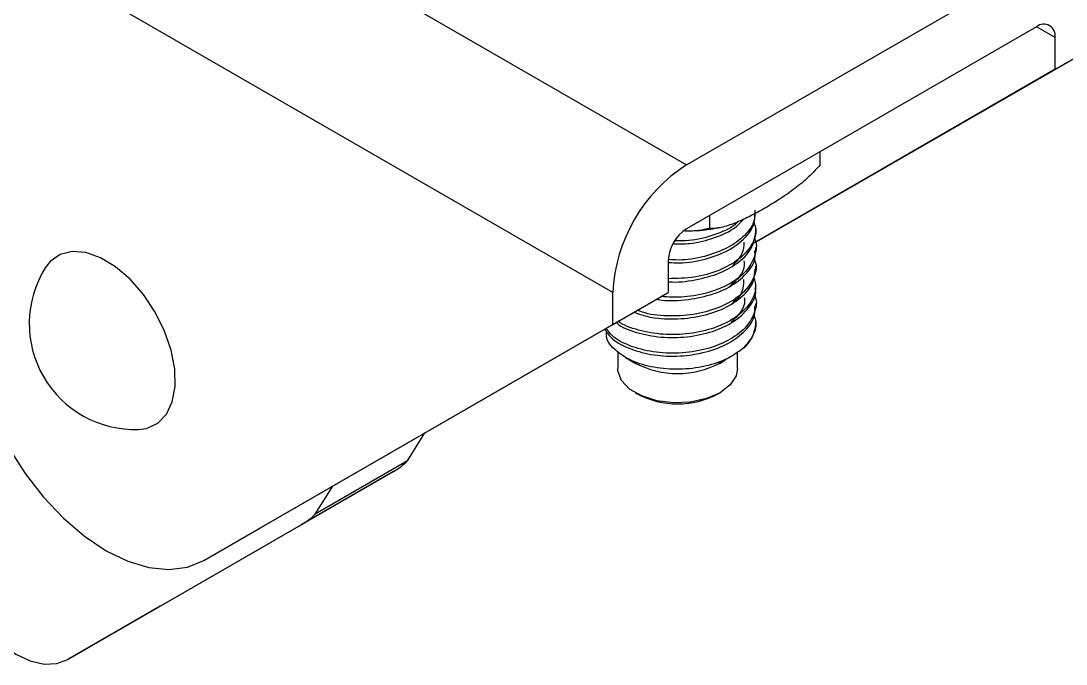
# Model space of a CAD drawing. Extents: x -976302 to -776254, y 5665 to 231437.
# Drawn here: x -787297.5 to -786893.8, y 89038.4 to 89287 of the extents above; entities that cross this region are included whole.
import ezdxf

# ---------------------------------------------------------------- set-up
doc = ezdxf.new("R2010")
doc.units = 0
doc.header["$LTSCALE"] = 1000
doc.header["$MEASUREMENT"] = 0
doc.layers.add('暖通', color=7, linetype='Continuous')

msp = doc.modelspace()

# ---------------------------------------------------------------- linework, layer by layer
at = {"layer": '暖通', "color": 7}
for p, q in [((-787289.44, 89375.09), (-787040.37, 89231.31)), ((-787289.44, 89375.09), (-787040.37, 89231.31)), ((-787068.83, 89182.01), (-787317.9, 89325.79)), ((-787068.83, 89182.01), (-787317.9, 89325.79)), ((-787040.37, 89231.31), (-786905.16, 89309.36)), ((-787040.37, 89231.31), (-786905.16, 89309.36)), ((-786905.16, 89284.71), (-787040.37, 89206.66)), ((-786905.16, 89284.71), (-787040.37, 89206.66)), ((-786898.04, 89280.6), (-786905.16, 89284.71)), ((-786898.04, 89280.6), (-786905.16, 89284.71)), ((-787014.16, 89201.22), (-786876.69, 89280.6)), ((-787014.16, 89201.22), (-786876.69, 89280.6)), ((-786898.04, 89268.27), (-786876.69, 89280.6)), ((-786898.04, 89268.27), (-786898.04, 89280.6)), ((-786898.04, 89268.27), (-786876.69, 89280.6)), ((-786898.04, 89268.27), (-786898.04, 89280.6)), ((-786898.04, 89268.27), (-787014.16, 89201.22)), ((-786898.04, 89268.27), (-787014.16, 89201.22)), ((-786988.84, 89231.36), (-786988.84, 89236.4)), ((-786988.84, 89231.36), (-786988.84, 89236.4)), ((-787031.4, 89206.79), (-787031.4, 89211.83)), ((-787031.4, 89206.79), (-787031.4, 89211.83)), ((-787013.65, 89205.43), (-787013.65, 89206.57)), ((-787013.65, 89205.43), (-787013.65, 89206.57)), ((-787013.65, 89198.24), (-787013.65, 89199.38)), ((-787013.65, 89198.24), (-787013.65, 89199.38)), ((-787047.48, 89194.33), (-787047.48, 89182)), ((-787047.48, 89194.33), (-787047.48, 89182)), ((-787013.65, 89191.05), (-787013.65, 89192.19)), ((-787013.65, 89191.05), (-787013.65, 89192.19)), ((-787013.65, 89183.86), (-787013.65, 89185)), ((-787013.65, 89183.86), (-787013.65, 89185)), ((-787205.44, 89090.79), (-787047.48, 89182)), ((-787205.44, 89090.79), (-787047.48, 89182)), ((-787068.83, 89169.68), (-787068.83, 89182.01)), ((-787068.83, 89169.68), (-787068.83, 89182.01)), ((-787068.83, 89169.68), (-787047.48, 89182)), ((-787068.83, 89169.68), (-787047.48, 89182)), ((-787013.65, 89176.67), (-787013.65, 89177.81)), ((-787013.65, 89176.67), (-787013.65, 89177.81)), ((-787226.79, 89078.46), (-787068.83, 89169.68)), ((-787226.79, 89078.46), (-787068.83, 89169.68)), ((-787013.65, 89169.95), (-787013.65, 89170.62)), ((-787013.65, 89169.95), (-787013.65, 89170.62)), ((-787066.99, 89159.16), (-787066.99, 89152.69)), ((-787066.99, 89159.16), (-787066.99, 89152.69)), ((-787063.94, 89156.9), (-787060.21, 89154.75)), ((-787063.94, 89156.9), (-787060.21, 89154.75)), ((-787028.03, 89154.6), (-787025.53, 89156.12)), ((-787028.03, 89154.6), (-787025.53, 89156.12)), ((-787028.03, 89154.6), (-787025.6, 89155.83)), ((-787028.03, 89154.6), (-787025.6, 89155.83)), ((-787027.47, 89154.75), (-787025.6, 89155.83)), ((-787027.47, 89154.75), (-787025.6, 89155.83)), ((-787025.42, 89155.94), (-787022.71, 89157.5)), ((-787025.42, 89155.94), (-787022.71, 89157.5)), ((-787020.69, 89152.69), (-787020.69, 89159.03)), ((-787020.69, 89152.69), (-787020.69, 89159.03)), ((-787060.21, 89143.25), (-787059.5, 89142.84)), ((-787060.21, 89143.25), (-787059.5, 89142.84)), ((-787028.18, 89142.84), (-787027.47, 89143.25)), ((-787028.18, 89142.84), (-787027.47, 89143.25)), ((-787148.22, 89116.93), (-787141.48, 89127.72)), ((-787148.22, 89116.93), (-787141.48, 89127.72)), ((-787148.22, 89116.93), (-787183.8, 89096.39)), ((-787148.22, 89116.93), (-787183.8, 89096.39)), ((-787243.76, 89060.71), (-787153.61, 89112.77)), ((-787243.76, 89060.71), (-787153.61, 89112.77)), ((-787153.61, 89112.77), (-787189.19, 89092.23)), ((-787153.61, 89112.77), (-787189.19, 89092.23)), ((-787183.8, 89096.39), (-787177.07, 89107.17)), ((-787183.8, 89096.39), (-787177.07, 89107.17)), ((-787279.34, 89040.17), (-787189.19, 89092.23)), ((-787279.34, 89040.17), (-787189.19, 89092.23)), ((-787226.79, 89078.46), (-787205.44, 89090.79)), ((-787226.79, 89078.46), (-787205.44, 89090.79)), ((-787243.76, 89060.71), (-787279.34, 89040.17)), ((-787243.76, 89060.71), (-787279.34, 89040.17))]:
    msp.add_line(p, q, dxfattribs=at)
at = {"layer": '暖通', "color": 7, "flags": 128}
for points in [[(-787245.66, 89174.39), (-787250.16, 89181.17), (-787255.33, 89187.11), (-787260.93, 89191.95), (-787266.7, 89195.46), (-787272.36, 89197.48), (-787277.66, 89197.91), (-787282.35, 89196.72), (-787286.2, 89193.99), (-787288.12, 89191.52)], [(-787245.66, 89174.39), (-787250.16, 89181.17), (-787255.33, 89187.11), (-787260.93, 89191.95), (-787266.7, 89195.46), (-787272.36, 89197.48), (-787277.66, 89197.91), (-787282.35, 89196.72), (-787286.2, 89193.99), (-787288.12, 89191.52)], [(-787317.9, 89174.64), (-787317.25, 89164.62), (-787315.29, 89154.09), (-787312.09, 89143.3), (-787307.71, 89132.53), (-787302.27, 89122.04), (-787295.9, 89112.08), (-787288.76, 89102.9), (-787281.02, 89094.73), (-787272.88, 89087.78), (-787264.53, 89082.2), (-787256.18, 89078.14), (-787248.04, 89075.69), (-787240.3, 89074.93), (-787233.16, 89075.86), (-787226.79, 89078.46)], [(-787317.9, 89174.64), (-787317.25, 89164.62), (-787315.29, 89154.09), (-787312.09, 89143.3), (-787307.71, 89132.53), (-787302.27, 89122.04), (-787295.9, 89112.08), (-787288.76, 89102.9), (-787281.02, 89094.73), (-787272.88, 89087.78), (-787264.53, 89082.2), (-787256.18, 89078.14), (-787248.04, 89075.69), (-787240.3, 89074.93), (-787233.16, 89075.86), (-787226.79, 89078.46)], [(-787252.06, 89129.05), (-787248.96, 89129.48), (-787244.67, 89131.45), (-787241.3, 89134.92), (-787239.02, 89139.73), (-787237.93, 89145.64), (-787238.09, 89152.39), (-787239.48, 89159.66), (-787242.05, 89167.11), (-787245.66, 89174.39)], [(-787252.06, 89129.05), (-787248.96, 89129.48), (-787244.67, 89131.45), (-787241.3, 89134.92), (-787239.02, 89139.73), (-787237.93, 89145.64), (-787238.09, 89152.39), (-787239.48, 89159.66), (-787242.05, 89167.11), (-787245.66, 89174.39)], [(-787020.69, 89152.69), (-787021.22, 89149.85), (-787023.53, 89146.29), (-787027.47, 89143.25), (-787032.75, 89140.97), (-787038.92, 89139.64), (-787045.49, 89139.37), (-787051.93, 89140.17), (-787057.71, 89142), (-787062.37, 89144.69), (-787065.53, 89148.02), (-787066.93, 89151.74), (-787066.99, 89152.69)], [(-787020.69, 89152.69), (-787021.22, 89149.85), (-787023.53, 89146.29), (-787027.47, 89143.25), (-787032.75, 89140.97), (-787038.92, 89139.64), (-787045.49, 89139.37), (-787051.93, 89140.17), (-787057.71, 89142), (-787062.37, 89144.69), (-787065.53, 89148.02), (-787066.93, 89151.74), (-787066.99, 89152.69)], [(-787319.6, 89063.41), (-787315.28, 89056.83), (-787310.36, 89050.95), (-787305.02, 89046), (-787299.47, 89042.16), (-787293.92, 89039.58), (-787288.58, 89038.37), (-787283.66, 89038.57), (-787279.34, 89040.17)], [(-787319.6, 89063.41), (-787315.28, 89056.83), (-787310.36, 89050.95), (-787305.02, 89046), (-787299.47, 89042.16), (-787293.92, 89039.58), (-787288.58, 89038.37), (-787283.66, 89038.57), (-787279.34, 89040.17)]]:
    msp.add_lwpolyline(points, dxfattribs=at)
at = {"layer": '暖通', "color": 7}
for centre, radius, start, end in [((-786902.38, 89281.31), 4.4, 350.786, 129.2033), ((-786902.38, 89281.31), 4.4, 350.786, 129.2033), ((-787007.03, 89179.19), 61.87, 122.6055, 177.3945), ((-787007.03, 89179.19), 61.87, 122.6055, 177.3945), ((-787032.03, 89193.63), 15.47, 122.6055, 177.3945), ((-787032.03, 89193.63), 15.47, 122.6055, 177.3945), ((-787253.41, 89169.92), 40.88, 148.101, 271.8936), ((-787253.41, 89169.92), 40.88, 148.101, 271.8936), ((-787026.65, 89170.62), 13.02, 308.2116, 357.0643), ((-787026.65, 89170.62), 13.02, 308.2116, 357.0643), ((-787043.84, 89185.57), 34.9, 242.0243, 297.9757), ((-787043.84, 89185.57), 34.9, 242.0243, 297.9757), ((-787043.84, 89172.31), 33.38, 242.0243, 297.9757), ((-787043.84, 89172.31), 33.38, 242.0243, 297.9757), ((-787166.49, 89135.01), 25.7, 300.0771, 315.2792), ((-787166.49, 89135.01), 25.7, 300.0771, 315.2792), ((-787202.07, 89114.47), 25.7, 300.0771, 315.2792), ((-787202.07, 89114.47), 25.7, 300.0771, 315.2792)]:
    msp.add_arc(centre, radius, start, end, dxfattribs=at)
for points, knots in [([(-786988.84, 89231.36), (-786990.45, 89229.38), (-786992.15, 89227.64), (-786994.79, 89225.23), (-786995.69, 89224.46), (-786997.48, 89223), (-786998.38, 89222.31), (-787001.08, 89220.31), (-787002.89, 89219.08), (-787006.5, 89216.76), (-787008.31, 89215.67), (-787010.12, 89214.62)], [0, 0, 0, 0, 0.25, 0.25, 0.375, 0.375, 0.5, 0.5, 0.75, 0.75, 1, 1, 1, 1]), ([(-786988.84, 89231.36), (-786990.45, 89229.38), (-786992.15, 89227.64), (-786994.79, 89225.23), (-786995.69, 89224.46), (-786997.48, 89223), (-786998.38, 89222.31), (-787001.08, 89220.31), (-787002.89, 89219.08), (-787006.5, 89216.76), (-787008.31, 89215.67), (-787010.12, 89214.62)], [0, 0, 0, 0, 0.25, 0.25, 0.375, 0.375, 0.5, 0.5, 0.75, 0.75, 1, 1, 1, 1]), ([(-787014.05, 89213.77), (-787014.02, 89212.47), (-787013.94, 89209.07), (-787017.64, 89203.9), (-787024.32, 89199), (-787033.31, 89195.72), (-787041.48, 89194.3), (-787046.12, 89194.66), (-787047.42, 89194.75)], [0, 0, 0, 0, 0.123608, 0.323248, 0.522879, 0.722492, 0.922164, 1, 1, 1, 1]), ([(-787014.05, 89213.77), (-787014.02, 89212.47), (-787013.94, 89209.07), (-787017.64, 89203.9), (-787024.32, 89199), (-787033.31, 89195.72), (-787041.48, 89194.3), (-787046.12, 89194.66), (-787047.42, 89194.75)], [0, 0, 0, 0, 0.123608, 0.323248, 0.522879, 0.722492, 0.922164, 1, 1, 1, 1]), ([(-787047.24, 89193.61), (-787045.88, 89193.51), (-787041.19, 89193.17), (-787032.99, 89194.71), (-787024.05, 89197.97), (-787017.47, 89202.97), (-787013.88, 89208.08), (-787014.02, 89211.4), (-787014.07, 89212.63)], [0, 0, 0, 0, 0.081318, 0.281655, 0.482047, 0.682381, 0.882747, 1, 1, 1, 1]), ([(-787047.24, 89193.61), (-787045.88, 89193.51), (-787041.19, 89193.17), (-787032.99, 89194.71), (-787024.05, 89197.97), (-787017.47, 89202.97), (-787013.88, 89208.08), (-787014.02, 89211.4), (-787014.07, 89212.63)], [0, 0, 0, 0, 0.081318, 0.281655, 0.482047, 0.682381, 0.882747, 1, 1, 1, 1]), ([(-787010.12, 89214.62), (-787011.93, 89213.57), (-787013.75, 89212.58), (-787017.38, 89210.72), (-787019.2, 89209.85), (-787022.81, 89208.36), (-787024.59, 89207.74), (-787028.08, 89206.89), (-787029.8, 89206.67), (-787031.41, 89206.79)], [0, 0, 0, 0, 0.25, 0.25, 0.5, 0.5, 0.75, 0.75, 1, 1, 1, 1]), ([(-787010.12, 89214.62), (-787011.93, 89213.57), (-787013.75, 89212.58), (-787017.38, 89210.72), (-787019.2, 89209.85), (-787022.81, 89208.36), (-787024.59, 89207.74), (-787028.08, 89206.89), (-787029.8, 89206.67), (-787031.41, 89206.79)], [0, 0, 0, 0, 0.25, 0.25, 0.5, 0.5, 0.75, 0.75, 1, 1, 1, 1]), ([(-787014.3, 89208.88), (-787014.03, 89208.09), (-787013.06, 89205.25), (-787014.99, 89200.18), (-787019.88, 89194.63), (-787027.68, 89190.3), (-787037.27, 89187.57), (-787044.08, 89187.41), (-787047.48, 89187.34)], [0, 0, 0, 0, 0.072232, 0.257917, 0.44365, 0.629332, 0.815038, 1, 1, 1, 1]), ([(-787014.3, 89208.88), (-787014.03, 89208.09), (-787013.06, 89205.25), (-787014.99, 89200.18), (-787019.88, 89194.63), (-787027.68, 89190.3), (-787037.27, 89187.57), (-787044.08, 89187.41), (-787047.48, 89187.34)], [0, 0, 0, 0, 0.072232, 0.257917, 0.44365, 0.629332, 0.815038, 1, 1, 1, 1]), ([(-787045.63, 89200.78), (-787043.46, 89200.77), (-787037.88, 89200.75), (-787029.35, 89203.03), (-787022.07, 89206.27), (-787019.45, 89209.13), (-787018.51, 89210.15)], [0, 0, 0, 0, 0.199966, 0.513483, 0.827026, 1, 1, 1, 1]), ([(-787045.63, 89200.78), (-787043.46, 89200.77), (-787037.88, 89200.75), (-787029.35, 89203.03), (-787022.07, 89206.27), (-787019.45, 89209.13), (-787018.51, 89210.15)], [0, 0, 0, 0, 0.199966, 0.513483, 0.827026, 1, 1, 1, 1]), ([(-787020.51, 89209.39), (-787020.91, 89208.99), (-787023.11, 89206.8), (-787029.72, 89204.07), (-787037.9, 89201.89), (-787043.14, 89201.92), (-787044.97, 89201.94)], [0, 0, 0, 0, 0.08179, 0.443296, 0.804893, 1, 1, 1, 1]), ([(-787020.51, 89209.39), (-787020.91, 89208.99), (-787023.11, 89206.8), (-787029.72, 89204.07), (-787037.9, 89201.89), (-787043.14, 89201.92), (-787044.97, 89201.94)], [0, 0, 0, 0, 0.08179, 0.443296, 0.804893, 1, 1, 1, 1]), ([(-787047.48, 89186.22), (-787047.38, 89186.21), (-787044.03, 89185.77), (-787036.87, 89186.74), (-787027.38, 89189.24), (-787019.73, 89193.65), (-787014.61, 89199.26), (-787013.99, 89203.39), (-787013.68, 89205.43)], [0, 0, 0, 0, 0.006194, 0.205752, 0.405332, 0.604895, 0.804446, 1, 1, 1, 1]), ([(-787047.48, 89186.22), (-787047.38, 89186.21), (-787044.03, 89185.77), (-787036.87, 89186.74), (-787027.38, 89189.24), (-787019.73, 89193.65), (-787014.61, 89199.26), (-787013.99, 89203.39), (-787013.68, 89205.43)], [0, 0, 0, 0, 0.006194, 0.205752, 0.405332, 0.604895, 0.804446, 1, 1, 1, 1]), ([(-787031.4, 89206.79), (-787032.84, 89206.48), (-787035.75, 89205.87), (-787039.16, 89205.55), (-787041.11, 89205.77), (-787041.43, 89205.81)], [0, 0, 0, 0, 0.449399, 0.908947, 1, 1, 1, 1]), ([(-787031.4, 89206.79), (-787032.84, 89206.48), (-787035.75, 89205.87), (-787039.16, 89205.55), (-787041.11, 89205.77), (-787041.43, 89205.81)], [0, 0, 0, 0, 0.449399, 0.908947, 1, 1, 1, 1]), ([(-787037.44, 89205.9), (-787036.7, 89205.92), (-787033.28, 89206.02), (-787029.97, 89206.67), (-787027.38, 89207.18)], [0, 0, 0, 0, 0.21564, 1, 1, 1, 1]), ([(-787037.44, 89205.9), (-787036.7, 89205.92), (-787033.28, 89206.02), (-787029.97, 89206.67), (-787027.38, 89207.18)], [0, 0, 0, 0, 0.21564, 1, 1, 1, 1]), ([(-787014.29, 89203.13), (-787014.28, 89203.11), (-787013.04, 89201.14), (-787013.61, 89196.74), (-787016.42, 89190.7), (-787022.72, 89185.55), (-787031.28, 89181.85), (-787040.95, 89179.95), (-787047.29, 89180.26), (-787050.25, 89180.4)], [0, 0, 0, 0, 0.002003, 0.171748, 0.341489, 0.51125, 0.680979, 0.850765, 1, 1, 1, 1]), ([(-787014.29, 89203.13), (-787014.28, 89203.11), (-787013.04, 89201.14), (-787013.61, 89196.74), (-787016.42, 89190.7), (-787022.72, 89185.55), (-787031.28, 89181.85), (-787040.95, 89179.95), (-787047.29, 89180.26), (-787050.25, 89180.4)], [0, 0, 0, 0, 0.002003, 0.171748, 0.341489, 0.51125, 0.680979, 0.850765, 1, 1, 1, 1]), ([(-787018.26, 89201.47), (-787018.34, 89199.96), (-787018.51, 89196.76), (-787021.13, 89193.98), (-787022.52, 89192.5)], [0, 0, 0, 0, 0.470673, 1, 1, 1, 1]), ([(-787018.26, 89201.47), (-787018.34, 89199.96), (-787018.51, 89196.76), (-787021.13, 89193.98), (-787022.52, 89192.5)], [0, 0, 0, 0, 0.470673, 1, 1, 1, 1]), ([(-787051.91, 89179.42), (-787051.65, 89179.36), (-787048.31, 89178.63), (-787040.88, 89178.97), (-787031.01, 89180.79), (-787022.4, 89184.54), (-787016.47, 89189.77), (-787013.56, 89194.58), (-787013.95, 89197.45), (-787014.05, 89198.23)], [0, 0, 0, 0, 0.015166, 0.198437, 0.381688, 0.564978, 0.748223, 0.93152, 1, 1, 1, 1]), ([(-787051.91, 89179.42), (-787051.65, 89179.36), (-787048.31, 89178.63), (-787040.88, 89178.97), (-787031.01, 89180.79), (-787022.4, 89184.54), (-787016.47, 89189.77), (-787013.56, 89194.58), (-787013.95, 89197.45), (-787014.05, 89198.23)], [0, 0, 0, 0, 0.015166, 0.198437, 0.381688, 0.564978, 0.748223, 0.93152, 1, 1, 1, 1]), ([(-787014.33, 89195), (-787014.1, 89194.48), (-787012.98, 89191.94), (-787014.36, 89187.08), (-787018.56, 89181.34), (-787025.86, 89176.7), (-787035.16, 89173.65), (-787045.35, 89172.66), (-787053.93, 89173.17), (-787058.07, 89174.64), (-787059.41, 89175.12)], [0, 0, 0, 0, 0.038551, 0.186938, 0.335349, 0.483735, 0.632123, 0.780533, 0.928918, 1, 1, 1, 1]), ([(-787014.33, 89195), (-787014.1, 89194.48), (-787012.98, 89191.94), (-787014.36, 89187.08), (-787018.56, 89181.34), (-787025.86, 89176.7), (-787035.16, 89173.65), (-787045.35, 89172.66), (-787053.93, 89173.17), (-787058.07, 89174.64), (-787059.41, 89175.12)], [0, 0, 0, 0, 0.038551, 0.186938, 0.335349, 0.483735, 0.632123, 0.780533, 0.928918, 1, 1, 1, 1]), ([(-787018.31, 89194.25), (-787018.23, 89193.85), (-787017.81, 89191.66), (-787019.54, 89188.03), (-787022.55, 89185.46), (-787023.84, 89184.35)], [0, 0, 0, 0, 0.1135133, 0.6182046, 1, 1, 1, 1]), ([(-787018.31, 89194.25), (-787018.23, 89193.85), (-787017.81, 89191.66), (-787019.54, 89188.03), (-787022.55, 89185.46), (-787023.84, 89184.35)], [0, 0, 0, 0, 0.1135133, 0.6182046, 1, 1, 1, 1]), ([(-787060.7, 89174.37), (-787058.85, 89173.73), (-787054.19, 89172.1), (-787045.02, 89171.48), (-787034.83, 89172.62), (-787025.55, 89175.68), (-787018.47, 89180.37), (-787014.2, 89185.75), (-787014.03, 89189.45), (-787013.95, 89191.07)], [0, 0, 0, 0, 0.102737, 0.258271, 0.413761, 0.569283, 0.724771, 0.880267, 1, 1, 1, 1]), ([(-787060.7, 89174.37), (-787058.85, 89173.73), (-787054.19, 89172.1), (-787045.02, 89171.48), (-787034.83, 89172.62), (-787025.55, 89175.68), (-787018.47, 89180.37), (-787014.2, 89185.75), (-787014.03, 89189.45), (-787013.95, 89191.07)], [0, 0, 0, 0, 0.102737, 0.258271, 0.413761, 0.569283, 0.724771, 0.880267, 1, 1, 1, 1]), ([(-787014.42, 89187.95), (-787014.05, 89186.56), (-787013.14, 89183.1), (-787015.63, 89177.52), (-787021.14, 89172.17), (-787029.34, 89168.08), (-787039.13, 89165.83), (-787049.54, 89165.5), (-787058.97, 89167.28), (-787064.99, 89169.32), (-787066.74, 89170.87), (-787066.75, 89170.88)], [0, 0, 0, 0, 0.0878569, 0.2180387, 0.3482533, 0.4784328, 0.6086427, 0.7388285, 0.8690203, 0.999214, 1, 1, 1, 1]), ([(-787014.42, 89187.95), (-787014.05, 89186.56), (-787013.14, 89183.1), (-787015.63, 89177.52), (-787021.14, 89172.17), (-787029.34, 89168.08), (-787039.13, 89165.83), (-787049.54, 89165.5), (-787058.97, 89167.28), (-787064.99, 89169.32), (-787066.74, 89170.87), (-787066.75, 89170.88)], [0, 0, 0, 0, 0.0878569, 0.2180387, 0.3482533, 0.4784328, 0.6086427, 0.7388285, 0.8690203, 0.999214, 1, 1, 1, 1]), ([(-787018.4, 89187.08), (-787018.39, 89185.95), (-787018.38, 89183.03), (-787020.14, 89179.86), (-787022.31, 89178.33), (-787022.54, 89178.16)], [0, 0, 0, 0, 0.359514, 0.931507, 1, 1, 1, 1]), ([(-787018.4, 89187.08), (-787018.39, 89185.95), (-787018.38, 89183.03), (-787020.14, 89179.86), (-787022.31, 89178.33), (-787022.54, 89178.16)], [0, 0, 0, 0, 0.359514, 0.931507, 1, 1, 1, 1]), ([(-787014.33, 89181.12), (-787014.19, 89180.87), (-787012.97, 89178.63), (-787013.89, 89174.01), (-787017.36, 89168.09), (-787024.14, 89163.18), (-787033.06, 89159.76), (-787043.22, 89158.29), (-787053.48, 89158.74), (-787062.51, 89161.21), (-787068.89, 89164.53), (-787070.75, 89167.21), (-787071.42, 89168.18)], [0, 0, 0, 0, 0.0147615, 0.1297593, 0.2447651, 0.3597683, 0.4747594, 0.589786, 0.7047824, 0.8198047, 0.9347984, 1, 1, 1, 1]), ([(-787014.33, 89181.12), (-787014.19, 89180.87), (-787012.97, 89178.63), (-787013.89, 89174.01), (-787017.36, 89168.09), (-787024.14, 89163.18), (-787033.06, 89159.76), (-787043.22, 89158.29), (-787053.48, 89158.74), (-787062.51, 89161.21), (-787068.89, 89164.53), (-787070.75, 89167.21), (-787071.42, 89168.18)], [0, 0, 0, 0, 0.0147615, 0.1297593, 0.2447651, 0.3597683, 0.4747594, 0.589786, 0.7047824, 0.8198047, 0.9347984, 1, 1, 1, 1]), ([(-787067.51, 89170.44), (-787067.18, 89170.14), (-787065.14, 89168.27), (-787058.73, 89166.06), (-787049.18, 89164.35), (-787038.78, 89164.73), (-787029.04, 89167.08), (-787020.87, 89171.15), (-787015.62, 89176.62), (-787013.28, 89181.09), (-787013.81, 89183.5), (-787013.88, 89183.84)], [0, 0, 0, 0, 0.0259221, 0.161899, 0.297903, 0.4338878, 0.5698748, 0.7058702, 0.8418436, 0.977864, 1, 1, 1, 1]), ([(-787067.51, 89170.44), (-787067.18, 89170.14), (-787065.14, 89168.27), (-787058.73, 89166.06), (-787049.18, 89164.35), (-787038.78, 89164.73), (-787029.04, 89167.08), (-787020.87, 89171.15), (-787015.62, 89176.62), (-787013.28, 89181.09), (-787013.81, 89183.5), (-787013.88, 89183.84)], [0, 0, 0, 0, 0.0259221, 0.161899, 0.297903, 0.4338878, 0.5698748, 0.7058702, 0.8418436, 0.977864, 1, 1, 1, 1]), ([(-787072.06, 89167.81), (-787071.16, 89166.52), (-787069.06, 89163.51), (-787062.25, 89159.93), (-787053.14, 89157.6), (-787042.87, 89157.14), (-787032.75, 89158.75), (-787023.83, 89162.15), (-787017.34, 89167.16), (-787013.84, 89172.24), (-787014.01, 89175.51), (-787014.07, 89176.68)], [0, 0, 0, 0, 0.090655, 0.210951, 0.331244, 0.451563, 0.571856, 0.692183, 0.812474, 0.932787, 1, 1, 1, 1]), ([(-787072.06, 89167.81), (-787071.16, 89166.52), (-787069.06, 89163.51), (-787062.25, 89159.93), (-787053.14, 89157.6), (-787042.87, 89157.14), (-787032.75, 89158.75), (-787023.83, 89162.15), (-787017.34, 89167.16), (-787013.84, 89172.24), (-787014.01, 89175.51), (-787014.07, 89176.68)], [0, 0, 0, 0, 0.090655, 0.210951, 0.331244, 0.451563, 0.571856, 0.692183, 0.812474, 0.932787, 1, 1, 1, 1]), ([(-787018.09, 89179.88), (-787018.08, 89179.83), (-787017.6, 89178.01), (-787019.05, 89174.53), (-787021.88, 89171.74), (-787023.16, 89170.47)], [0, 0, 0, 0, 0.01609, 0.553251, 1, 1, 1, 1]), ([(-787018.09, 89179.88), (-787018.08, 89179.83), (-787017.6, 89178.01), (-787019.05, 89174.53), (-787021.88, 89171.74), (-787023.16, 89170.47)], [0, 0, 0, 0, 0.01609, 0.553251, 1, 1, 1, 1]), ([(-787014.3, 89172.99), (-787014.04, 89172.23), (-787013.05, 89169.44), (-787014.61, 89164.91), (-787017.41, 89161.74), (-787018.6, 89160.39)], [0, 0, 0, 0, 0.176991, 0.651593, 1, 1, 1, 1]), ([(-787014.3, 89172.99), (-787014.04, 89172.23), (-787013.05, 89169.44), (-787014.61, 89164.91), (-787017.41, 89161.74), (-787018.6, 89160.39)], [0, 0, 0, 0, 0.176991, 0.651593, 1, 1, 1, 1]), ([(-787018.6, 89160.39), (-787020.45, 89159.04), (-787024.44, 89156.12), (-787033.11, 89153.21), (-787043.11, 89151.99), (-787053.05, 89152.76), (-787061.8, 89155.38), (-787068.08, 89159.45), (-787071.44, 89163.56), (-787071.36, 89166.12), (-787071.33, 89166.93)], [0, 0, 0, 0, 0.1198385, 0.2585721, 0.398187, 0.5358726, 0.6715896, 0.8072764, 0.9392745, 1, 1, 1, 1]), ([(-787018.6, 89160.39), (-787020.45, 89159.04), (-787024.44, 89156.12), (-787033.11, 89153.21), (-787043.11, 89151.99), (-787053.05, 89152.76), (-787061.8, 89155.38), (-787068.08, 89159.45), (-787071.44, 89163.56), (-787071.36, 89166.12), (-787071.33, 89166.93)], [0, 0, 0, 0, 0.1198385, 0.2585721, 0.398187, 0.5358726, 0.6715896, 0.8072764, 0.9392745, 1, 1, 1, 1])]:
    msp.add_open_spline(points, degree=3, knots=knots, dxfattribs=at)

doc.saveas('drawing.dxf')
